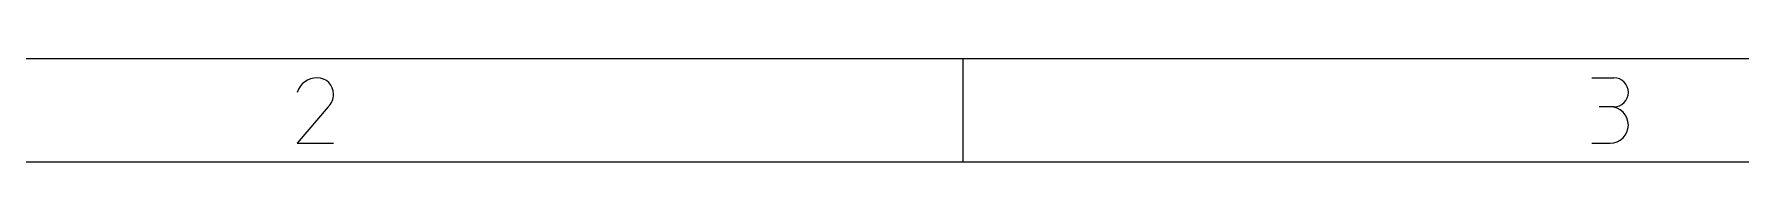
# Model space of a CAD drawing. Extents: x -226 to 161, y 99 to 359.
# Drawn here: x -161.4 to -98.8, y 355.6 to 359.4 of the extents above; entities that cross this region are included whole.
import ezdxf

# ---------------------------------------------------------------- set-up
doc = ezdxf.new("R2010")
doc.units = 0
doc.layers.add('94', color=12, linetype='CONTINUOUS')

msp = doc.modelspace()

# ---------------------------------------------------------------- linework, layer by layer
at = {"layer": '94'}
for p, q in [((161.29, 359.41), (-226.06, 359.41)), ((-127.3175, 359.41), (-127.3175, 355.6)), ((-104.2529, 358.7084), (-103.4507, 358.7084)), ((-150.5826, 357.6387), (-151.7192, 356.3016)), ((-103.4507, 357.6387), (-103.9855, 357.6387)), ((-151.7192, 356.3016), (-150.3821, 356.3016)), ((-104.2529, 356.3016), (-103.5844, 356.3016)), ((157.48, 355.6), (-222.25, 355.6))]:
    msp.add_line(p, q, dxfattribs=at)
for centre, radius, start, end in [((-150.9838, 357.9354), 0.773, 90, 162.0552), ((-150.9838, 358.1067), 0.6017, 0, 90), ((-103.4507, 358.1736), 0.5348, 270, 90), ((-151.0283, 358.1067), 0.6463, 313.6032, 360), ((-103.5844, 356.9702), 0.6686, 270, 90)]:
    msp.add_arc(centre, radius, start, end, dxfattribs=at)

doc.saveas('drawing.dxf')
